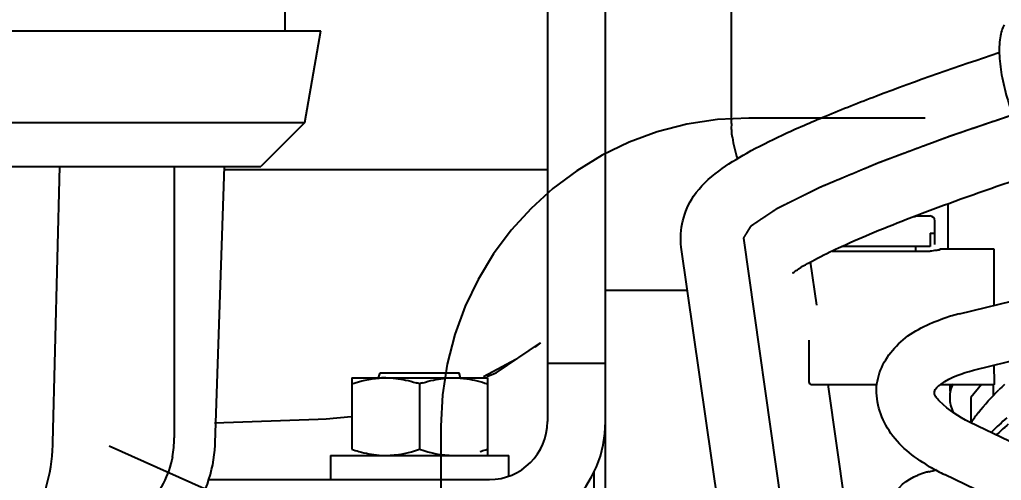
# Model space of a CAD drawing. Header units: millimetres. Extents: x 9130 to 9550, y -18883 to -17651.
# Drawn here: x 9352.574 to 9353.588, y -18046.157 to -18045.682 of the extents above; entities that cross this region are included whole.
import ezdxf

# ---------------------------------------------------------------- set-up
doc = ezdxf.new("R2010")
doc.units = ezdxf.units.MM
doc.linetypes.add('CENTER', pattern=[2, 1.25, -0.25, 0.25, -0.25])
for name, color, linetype in [('09__COSM', 7, 'Continuous'), ('2620489_VG01DXF_CONTINUOUS_LINE', 7, 'Continuous'), ('2630768_VG06DXF_CONTINUOUS_LINE', 7, 'Continuous'), ('3884027_DKREDXF_CONTINUOUS_LINE', 7, 'Continuous'), ('DEFAULT_1', 7, 'CENTER')]:
    doc.layers.add(name, color=color, linetype=linetype)
doc.styles.add('KOTE ZA MONNTAZU', font='simplex.shx', dxfattribs={"width": 0.7, "oblique": 8, "height": 3})
doc.dimstyles.new('KOTE ZA MONTAZU u cm', dxfattribs={"dimscale": 0, "dimtxt": 1.5, "dimasz": 1.5, "dimexe": 0.8, "dimexo": 0.1, "dimgap": 1, "dimtad": 1, "dimdec": 1, "dimlfac": 10, "dimzin": 12, "dimdsep": 46, "dimtxsty": 'KOTE ZA MONNTAZU', "dimcen": 1.5, "dimclrt": 1, "dimadec": 0, "dimazin": 0, "dimtfac": 1, "dimtdec": 1, "dimtmove": 0, "dimatfit": 3, "dimfxl": 1, "dimtolj": 2, "dimtzin": 0, "dimarcsym": 0})

# ---------------------------------------------------------------- blocks, each defined once
blk = doc.blocks.new('*D1102')
at = {"color": 0, "lineweight": -2, "transparency": 16777216}
for p, q in [((9345.4099, -18047.6265), (9345.4099, -18048.7074)), ((9359.4099, -18047.6265), (9359.4099, -18048.7074)), ((9346.0099, -18048.5074), (9358.8099, -18048.5074))]:
    blk.add_line(p, q, dxfattribs=at)
at = {"color": 0, "transparency": 16777216}
for points in [[(9346.0099, -18048.4074), (9346.0099, -18048.6074), (9345.4099, -18048.5074)], [(9358.8099, -18048.4074), (9358.8099, -18048.6074), (9359.4099, -18048.5074)]]:
    blk.add_solid(points, dxfattribs=at)
at = {"layer": 'Defpoints', "color": 0, "transparency": 16777216}
for p in [(9345.4099, -18047.5265), (9359.4099, -18047.5265), (9359.4099, -18048.5074)]:
    blk.add_point(p, dxfattribs=at)
at = {"color": 1, "transparency": 16777216, "insert": (9352.4099, -18047.7074), "char_height": 3, "width": 6.923188, "attachment_point": 5, "style": 'KOTE ZA MONNTAZU'}
blk.add_mtext('\\A2;{\\H0.4x;140 cm}', dxfattribs=at)

msp = doc.modelspace()

# ---------------------------------------------------------------- linework, layer by layer
at = {"layer": '09__COSM', "color": 2, "linetype": 'CENTER'}
for p, q in [((9353.3653, -18046.2142), (9353.3215, -18045.9074)), ((9352.6664, -18046.1218), (9353.3179, -18046.4114))]:
    msp.add_line(p, q, dxfattribs=at)
msp.add_open_spline([(9353.3215, -18045.9074), (9353.322, -18045.9066), (9353.3227, -18045.9053), (9353.3237, -18045.9037), (9353.3245, -18045.9025), (9353.3252, -18045.9013), (9353.326, -18045.9001), (9353.3267, -18045.8988), (9353.3274, -18045.8978), (9353.3279, -18045.897), (9353.3282, -18045.8965), (9353.3284, -18045.8961), (9353.3286, -18045.8958), (9353.3288, -18045.8955), (9353.329, -18045.8952), (9353.3291, -18045.8949), (9353.3293, -18045.8947), (9353.3293, -18045.8946), (9353.3294, -18045.8946), (9353.3294, -18045.8945), (9353.3294, -18045.8945), (9353.3295, -18045.8944), (9353.3295, -18045.8944), (9353.3295, -18045.8944), (9353.3295, -18045.8944), (9353.3295, -18045.8944), (9353.3296, -18045.8943), (9353.3296, -18045.8943), (9353.3297, -18045.8942), (9353.3299, -18045.8941), (9353.3301, -18045.894), (9353.3303, -18045.8938), (9353.3306, -18045.8936), (9353.3311, -18045.8933), (9353.3316, -18045.893), (9353.3322, -18045.8926), (9353.333, -18045.892), (9353.3341, -18045.8913), (9353.3353, -18045.8905), (9353.3366, -18045.8896), (9353.3382, -18045.8885), (9353.3403, -18045.8871), (9353.3428, -18045.8855), (9353.3453, -18045.8838), (9353.3474, -18045.8824), (9353.3491, -18045.8813), (9353.3503, -18045.8804), (9353.3516, -18045.8796), (9353.3526, -18045.8789), (9353.3535, -18045.8784), (9353.3541, -18045.8779), (9353.3546, -18045.8776), (9353.355, -18045.8773), (9353.3553, -18045.8771), (9353.3556, -18045.8769), (9353.3558, -18045.8768), (9353.3559, -18045.8767), (9353.3561, -18045.8766), (9353.3561, -18045.8766), (9353.3562, -18045.8766), (9353.3562, -18045.8765), (9353.3562, -18045.8765), (9353.3563, -18045.8765), (9353.3564, -18045.8765), (9353.3565, -18045.8764), (9353.3567, -18045.8763), (9353.3569, -18045.8762), (9353.3571, -18045.8761), (9353.3575, -18045.8759), (9353.3581, -18045.8756), (9353.359, -18045.8752), (9353.36, -18045.8747), (9353.361, -18045.8742), (9353.3621, -18045.8736), (9353.3635, -18045.873), (9353.3652, -18045.8721), (9353.368, -18045.8707), (9353.3714, -18045.869), (9353.3756, -18045.867), (9353.3797, -18045.8649), (9353.3832, -18045.8632), (9353.386, -18045.8618), (9353.388, -18045.8608), (9353.3901, -18045.8598), (9353.3922, -18045.8587), (9353.3939, -18045.8579), (9353.3953, -18045.8572), (9353.3963, -18045.8567), (9353.3972, -18045.8562), (9353.3979, -18045.8559), (9353.3984, -18045.8556), (9353.3989, -18045.8554), (9353.3994, -18045.8552), (9353.3997, -18045.855), (9353.3999, -18045.8549), (9353.4001, -18045.8548), (9353.4002, -18045.8547), (9353.4004, -18045.8547), (9353.4004, -18045.8547), (9353.4005, -18045.8546), (9353.4005, -18045.8546), (9353.4005, -18045.8546), (9353.4006, -18045.8546), (9353.4007, -18045.8545), (9353.4009, -18045.8545), (9353.401, -18045.8544), (9353.4013, -18045.8543), (9353.4016, -18045.8542), (9353.402, -18045.854), (9353.4026, -18045.8537), (9353.4033, -18045.8534), (9353.404, -18045.8531), (9353.405, -18045.8528), (9353.4061, -18045.8523), (9353.4076, -18045.8517), (9353.4094, -18045.8509), (9353.4118, -18045.8499), (9353.4146, -18045.8487), (9353.4174, -18045.8475), (9353.4203, -18045.8464), (9353.424, -18045.8448), (9353.4287, -18045.8428), (9353.4344, -18045.8405), (9353.44, -18045.8381), (9353.4447, -18045.8361), (9353.4485, -18045.8346), (9353.4508, -18045.8336), (9353.4527, -18045.8328), (9353.4541, -18045.8322), (9353.4555, -18045.8316), (9353.4569, -18045.831), (9353.4581, -18045.8305), (9353.4589, -18045.8302), (9353.4594, -18045.83), (9353.4598, -18045.8298), (9353.4601, -18045.8297), (9353.4604, -18045.8296), (9353.4605, -18045.8295), (9353.4606, -18045.8295), (9353.4607, -18045.8294), (9353.4607, -18045.8294), (9353.4609, -18045.8294), (9353.4611, -18045.8293), (9353.4613, -18045.8292), (9353.4617, -18045.8291), (9353.4623, -18045.8288), (9353.463, -18045.8286), (9353.4639, -18045.8283), (9353.465, -18045.8278), (9353.4665, -18045.8273), (9353.4682, -18045.8266), (9353.4705, -18045.8258), (9353.4734, -18045.8247), (9353.4768, -18045.8234), (9353.4803, -18045.8221), (9353.4849, -18045.8204), (9353.4906, -18045.8183), (9353.4975, -18045.8157), (9353.5044, -18045.8131), (9353.5102, -18045.811), (9353.5148, -18045.8093), (9353.5183, -18045.808), (9353.5217, -18045.8067), (9353.5246, -18045.8056), (9353.5269, -18045.8048), (9353.5286, -18045.8041), (9353.5301, -18045.8036), (9353.5312, -18045.8032), (9353.5321, -18045.8029), (9353.5328, -18045.8026), (9353.5334, -18045.8024), (9353.5337, -18045.8022), (9353.534, -18045.8021), (9353.5342, -18045.8021), (9353.5343, -18045.802), (9353.5345, -18045.802), (9353.5348, -18045.8019), (9353.5352, -18045.8017), (9353.5359, -18045.8015), (9353.5367, -18045.8012), (9353.538, -18045.8008), (9353.5397, -18045.8002), (9353.5417, -18045.7995), (9353.5437, -18045.7988), (9353.5457, -18045.7982), (9353.5483, -18045.7973), (9353.5516, -18045.7961), (9353.5569, -18045.7943), (9353.5636, -18045.7921), (9353.5715, -18045.7894), (9353.5795, -18045.7867), (9353.5874, -18045.784), (9353.5954, -18045.7813), (9353.606, -18045.7777), (9353.6139, -18045.775), (9353.6192, -18045.7732)], degree=3, knots=[0, 0, 0, 0, 0.03125, 0.046875, 0.0625, 0.078125, 0.09375, 0.109375, 0.125, 0.132812, 0.140625, 0.144531, 0.148438, 0.152344, 0.15625, 0.160156, 0.162109, 0.163086, 0.164062, 0.165039, 0.165527, 0.166016, 0.16626, 0.166504, 0.166626, 0.166748, 0.166992, 0.16748, 0.167969, 0.168945, 0.169922, 0.171875, 0.173828, 0.175781, 0.179688, 0.183594, 0.1875, 0.195312, 0.203125, 0.210938, 0.21875, 0.234375, 0.25, 0.265625, 0.28125, 0.289062, 0.296875, 0.304688, 0.3125, 0.316406, 0.320312, 0.324219, 0.326172, 0.328125, 0.330078, 0.331055, 0.332031, 0.33252, 0.333008, 0.333252, 0.333374, 0.333496, 0.33374, 0.333984, 0.334473, 0.334961, 0.335938, 0.336914, 0.337891, 0.339844, 0.34375, 0.347656, 0.351562, 0.355469, 0.359375, 0.367188, 0.375, 0.390625, 0.40625, 0.421875, 0.4375, 0.445312, 0.453125, 0.460938, 0.46875, 0.476562, 0.480469, 0.484375, 0.488281, 0.490234, 0.492188, 0.494141, 0.496094, 0.49707, 0.498047, 0.498535, 0.499023, 0.499512, 0.499756, 0.499878, 0.5, 0.500122, 0.500244, 0.500488, 0.500977, 0.501465, 0.501953, 0.50293, 0.503906, 0.505859, 0.507812, 0.509766, 0.511719, 0.515625, 0.519531, 0.523438, 0.53125, 0.539062, 0.546875, 0.554688, 0.5625, 0.578125, 0.59375, 0.609375, 0.625, 0.632812, 0.640625, 0.644531, 0.648438, 0.652344, 0.65625, 0.660156, 0.662109, 0.663086, 0.664062, 0.665039, 0.666016, 0.66626, 0.666504, 0.666626, 0.666748, 0.666992, 0.66748, 0.667969, 0.668945, 0.669922, 0.671875, 0.673828, 0.675781, 0.679688, 0.683594, 0.6875, 0.695312, 0.703125, 0.710938, 0.71875, 0.734375, 0.75, 0.765625, 0.78125, 0.789062, 0.796875, 0.804688, 0.8125, 0.816406, 0.820312, 0.824219, 0.826172, 0.828125, 0.830078, 0.831055, 0.832031, 0.83252, 0.833008, 0.833252, 0.833496, 0.833984, 0.834961, 0.835938, 0.837891, 0.839844, 0.84375, 0.847656, 0.851562, 0.855469, 0.859375, 0.867188, 0.875, 0.890625, 0.90625, 0.921875, 0.9375, 0.953125, 0.96875, 1, 1, 1, 1], dxfattribs=at)
at = {"layer": '2620489_VG01DXF_CONTINUOUS_LINE', "color": 7, "linetype": 'Continuous'}
msp.add_open_spline([(9353.5903, -18045.6874), (9353.5893, -18045.6892), (9353.5875, -18045.6936), (9353.5853, -18045.7042), (9353.5851, -18045.7206), (9353.588, -18045.7425), (9353.594, -18045.766), (9353.6025, -18045.7891), (9353.6127, -18045.8095), (9353.6224, -18045.8238), (9353.6305, -18045.8322), (9353.6345, -18045.8353), (9353.6365, -18045.8365)], degree=3, knots=[0, 0, 0, 0, 0.038431, 0.084426, 0.198519, 0.336823, 0.489068, 0.643, 0.786141, 0.907501, 0.957588, 1, 1, 1, 1], dxfattribs=at)
at = {"layer": '2630768_VG06DXF_CONTINUOUS_LINE', "color": 7, "linetype": 'Continuous'}
for p, q in [((9353.301, -18046.2234), (9353.2571, -18045.9166)), ((9353.397, -18045.9766), (9353.3906, -18045.9319)), ((9353.4296, -18046.205), (9353.4087, -18046.0585))]:
    msp.add_line(p, q, dxfattribs=at)
for points, knots in [([(9353.2571, -18045.9166), (9353.2546, -18045.8988), (9353.2632, -18045.8661), (9353.2945, -18045.8376), (9353.3264, -18045.8181), (9353.3635, -18045.7996), (9353.4083, -18045.7802), (9353.4825, -18045.7509), (9353.5426, -18045.73), (9353.5849, -18045.716)], [0, 0, 0, 0, 0.133057, 0.22354, 0.308793, 0.409389, 0.529877, 0.670019, 1, 1, 1, 1]), ([(9353.3727, -18045.9429), (9353.371, -18045.9444), (9353.3805, -18045.9371), (9353.3851, -18045.935), (9353.4002, -18045.9264), (9353.4213, -18045.9164), (9353.4535, -18045.9022), (9353.4912, -18045.8871), (9353.5516, -18045.8644), (9353.5995, -18045.848), (9353.633, -18045.8371)], [0, 0, 0, 0, 0.023583, 0.052961, 0.091125, 0.189737, 0.313875, 0.459966, 0.624953, 1, 1, 1, 1])]:
    msp.add_open_spline(points, degree=3, knots=knots, dxfattribs=at)
at = {"layer": '3884027_DKREDXF_CONTINUOUS_LINE', "color": 6, "linetype": 'Continuous'}
for p, q in [((9353.1189, -18044.1197), (9353.1189, -18046.0965)), ((9353.1789, -18046.5265), (9353.1789, -18045.1265)), ((9352.848, -18045.6935), (9352.848, -18045.5935)), ((9353.3089, -18045.7891), (9353.3089, -18045.6565)), ((9351.391, -18045.6935), (9352.885, -18045.6935)), ((9352.8684, -18045.788), (9352.885, -18045.6935)), ((9351.4077, -18045.788), (9352.8684, -18045.788)), ((9352.8684, -18045.788), (9352.8229, -18045.8335)), ((9351.4532, -18045.8335), (9352.8229, -18045.8335)), ((9352.6083, -18046.1183), (9352.6155, -18045.8335)), ((9352.7336, -18045.8335), (9352.7336, -18046.1135)), ((9352.7759, -18046.1184), (9352.7856, -18045.8335)), ((9352.7856, -18045.8365), (9353.1189, -18045.8365)), ((9353.5322, -18045.8721), (9353.5322, -18045.9185)), ((9353.4968, -18045.8852), (9353.4989, -18045.8852)), ((9353.4989, -18045.8845), (9353.5139, -18045.8845)), ((9353.4989, -18045.8852), (9353.4989, -18045.8846)), ((9353.5189, -18045.9022), (9353.5189, -18045.8895)), ((9353.4989, -18045.916), (9353.4989, -18045.9208)), ((9353.5239, -18045.9185), (9353.5799, -18045.9185)), ((9353.5799, -18045.9185), (9353.5799, -18045.9525)), ((9353.5799, -18045.9525), (9353.5799, -18045.9642)), ((9353.2635, -18045.9615), (9353.1789, -18045.9615)), ((9353.5443, -18045.9855), (9353.6322, -18045.9639)), ((9353.5799, -18045.9642), (9353.5799, -18045.9767)), ((9353.0661, -18046.0462), (9353.1117, -18046.0154)), ((9353.1117, -18046.0154), (9353.106, -18046.0199)), ((9353.3889, -18046.0128), (9353.3889, -18046.0555)), ((9353.5586, -18046.0437), (9353.6465, -18046.0222)), ((9353.0861, -18046.0327), (9353.053, -18046.0505)), ((9353.1189, -18046.0365), (9353.1789, -18046.0365)), ((9352.9169, -18046.0515), (9352.9169, -18046.1252)), ((9352.9169, -18046.0515), (9353.0569, -18046.0515)), ((9352.9446, -18046.0515), (9352.9461, -18046.0465)), ((9352.9461, -18046.0465), (9353.0277, -18046.0465)), ((9353.0292, -18046.0515), (9353.0277, -18046.0465)), ((9353.0564, -18046.0502), (9353.0661, -18046.0462)), ((9353.0569, -18046.0515), (9353.0569, -18046.1252)), ((9352.9869, -18046.0577), (9352.9869, -18046.1252)), ((9353.3919, -18046.0585), (9353.4591, -18046.0585)), ((9353.5249, -18046.0585), (9353.5799, -18046.0585)), ((9353.5342, -18046.0577), (9353.5342, -18046.0652)), ((9353.5669, -18046.0585), (9353.5561, -18046.0718)), ((9353.5791, -18046.0585), (9353.5791, -18046.0698)), ((9353.5561, -18046.0718), (9353.5561, -18046.0972)), ((9352.7751, -18046.098), (9352.8823, -18046.094)), ((9352.8823, -18046.094), (9352.8903, -18046.0937)), ((9354.1649, -18046.39), (9353.5547, -18046.0972)), ((9352.8949, -18046.1315), (9353.0789, -18046.1315)), ((9353.1669, -18046.1478), (9353.1669, -18046.5265)), ((9354.1389, -18046.4441), (9353.5287, -18046.1513)), ((9352.7688, -18046.1565), (9353.0589, -18046.1565))]:
    msp.add_line(p, q, dxfattribs=at)
at = {"layer": '3884027_DKREDXF_CONTINUOUS_LINE', "color": 7, "linetype": 'Continuous'}
for p, q in [((9353.5139, -18045.9022), (9353.5139, -18045.916)), ((9353.5139, -18045.9022), (9353.5189, -18045.9022)), ((9353.5189, -18045.9138), (9353.5189, -18045.9022)), ((9353.5139, -18045.916), (9353.4226, -18045.916)), ((9353.5239, -18045.9188), (9353.5239, -18045.9185)), ((9353.4127, -18045.9208), (9353.5139, -18045.9208)), ((9353.0569, -18046.1252), (9353.0569, -18046.1315)), ((9353.0789, -18046.1528), (9353.0789, -18046.1315))]:
    msp.add_line(p, q, dxfattribs=at)
at = {"layer": '3884027_DKREDXF_CONTINUOUS_LINE', "color": 6, "linetype": 'Continuous'}
msp.add_lwpolyline([(9352.8903, -18046.0937), (9352.9163, -18046.0914), (9352.9169, -18046.0913)], dxfattribs=at)
for centre, radius, start, end in [((9353.4184, -18045.7886), 0.1096, 187.7866, 199.592), ((9353.5139, -18045.8895), 0.005, 0, 90), ((9353.5859, -18046.1616), 0.1809, 108.2726, 109.5828), ((9353.5921, -18046.1808), 0.2011, 103.7261, 108.2159), ((9352.9519, -18046.1431), 0.0916, 90.0069, 93.5173), ((9352.952, -18046.1443), 0.0928, 93.5109, 94.2893), ((9352.9375, -18046.2058), 0.1561, 71.5537, 72.93), ((9353.0363, -18046.2058), 0.1561, 107.07, 108.4463), ((9353.3919, -18046.0555), 0.003, 180, 270), ((9353.7461, -18046.2324), 0.2331, 131.7365, 133.7391), ((9353.5687, -18046.0718), 0.0345, 167.9518, 179.9488), ((9353.7163, -18046.2056), 0.193, 142.2001, 146.062), ((9353.0589, -18046.0965), 0.12, 270, 0), ((9353.0589, -18046.0965), 0.06, 270, 0), ((9353.7394, -18046.2605), 0.2227, 133.8373, 136.5405), ((9353.7469, -18046.2683), 0.2334, 131.2174, 133.8373), ((9353.7469, -18046.2761), 0.2334, 131.2175, 133.8373), ((9353.7417, -18046.2707), 0.2259, 133.8463, 134.8429), ((9352.4182, -18046.1136), 0.1902, 357.7805, 358.5658), ((9352.6299, -18046.1135), 0.1036, 349.163, 359.989), ((9352.6334, -18046.1136), 0.1426, 357.0573, 358.0411), ((9353.6091, -18045.9806), 0.1886, 239.1224, 240.0921), ((9353.5268, -18046.2156), 0.0687, 104.7535, 111.8562), ((9353.528, -18046.2197), 0.0729, 101.9258, 104.8097), ((9353.6183, -18045.9642), 0.2074, 240.1443, 244.4124)]:
    msp.add_arc(centre, radius, start, end, dxfattribs=at)
at = {"layer": '3884027_DKREDXF_CONTINUOUS_LINE', "color": 7, "linetype": 'Continuous'}
for centre, radius, start, end in [((9353.7485, -18046.2777), 0.2355, 130.7889, 133.168), ((9353.7427, -18046.2716), 0.2272, 133.1726, 134.8395), ((9352.9639, -18045.9846), 0.1483, 251.5171, 254.4755), ((9353.0108, -18045.9878), 0.1449, 285.5043, 287.8079), ((9353.0062, -18045.9733), 0.1602, 287.7827, 288.4377)]:
    msp.add_arc(centre, radius, start, end, dxfattribs=at)
for centre, start_param, end_param in [((9352.9869, -18046.1315), 4.712389, 4.761322), ((9352.9869, -18046.1565), -1.595255, -1.570796)]:
    msp.add_ellipse(centre, major_axis=(0, -0.5111), ratio=0.18, start_param=start_param, end_param=end_param, dxfattribs=at)
at = {"layer": '3884027_DKREDXF_CONTINUOUS_LINE', "color": 6, "linetype": 'Continuous'}
for points in [[(9353.3099, -18045.8035), (9353.3092, -18045.7988), (9353.3086, -18045.7939), (9353.3094, -18045.7892)], [(9352.9519, -18046.0515), (9352.9588, -18046.0515), (9352.9658, -18046.0523), (9352.9725, -18046.0538)], [(9353.0013, -18046.0538), (9353.008, -18046.0523), (9353.015, -18046.0515), (9353.0219, -18046.0515)], [(9353.0219, -18046.0515), (9353.0265, -18046.0515), (9353.0311, -18046.0519), (9353.0356, -18046.0525)], [(9352.9169, -18046.0577), (9352.926, -18046.0547), (9352.9355, -18046.0525), (9352.945, -18046.0518)], [(9352.9725, -18046.0538), (9352.9762, -18046.0546), (9352.9798, -18046.0555), (9352.9833, -18046.0566)], [(9352.9905, -18046.0566), (9352.994, -18046.0555), (9352.9976, -18046.0546), (9353.0013, -18046.0538)], [(9353.0356, -18046.0525), (9353.0429, -18046.0536), (9353.05, -18046.0554), (9353.0569, -18046.0577)], [(9353.5373, -18046.0576), (9353.5363, -18046.0599), (9353.5355, -18046.0622), (9353.535, -18046.0646)], [(9353.5638, -18046.0874), (9353.5703, -18046.0791), (9353.5774, -18046.0713), (9353.5849, -18046.064)], [(9353.5342, -18046.0718), (9353.5342, -18046.0771), (9353.5356, -18046.0825), (9353.5378, -18046.0872)], [(9353.5129, -18046.1484), (9353.5155, -18046.1478), (9353.5181, -18046.1471), (9353.5205, -18046.1461)]]:
    msp.add_open_spline(points, degree=3, dxfattribs=at)
at = {"layer": '3884027_DKREDXF_CONTINUOUS_LINE', "color": 7, "linetype": 'Continuous'}
msp.add_open_spline([(9353.5239, -18045.9188), (9353.5245, -18045.9197), (9353.5181, -18045.9202), (9353.5162, -18045.9207), (9353.5139, -18045.9208)], degree=3, knots=[0, 0, 0, 0, 0.325414, 1, 1, 1, 1], dxfattribs=at)
at = {"layer": '3884027_DKREDXF_CONTINUOUS_LINE', "color": 6, "linetype": 'Continuous'}
for points, knots in [([(9353.4591, -18046.0577), (9353.4612, -18046.0422), (9353.4793, -18046.0117), (9353.5093, -18045.9968), (9353.5253, -18045.9911)], [0, 0, 0, 0, 0.478845, 1, 1, 1, 1]), ([(9353.5799, -18046.0388), (9353.5799, -18046.0412), (9353.5797, -18046.0477), (9353.5803, -18046.0542), (9353.58, -18046.0582)], [0, 0, 0, 0, 0.379285, 1, 1, 1, 1]), ([(9353.5184, -18046.0659), (9353.5189, -18046.0624), (9353.533, -18046.0518), (9353.5469, -18046.0466), (9353.5586, -18046.0437)], [0, 0, 0, 0, 0.224201, 1, 1, 1, 1]), ([(9353.5123, -18046.1425), (9353.4967, -18046.1331), (9353.4681, -18046.1111), (9353.4569, -18046.0741), (9353.4591, -18046.0577)], [0, 0, 0, 0, 0.523143, 1, 1, 1, 1]), ([(9353.58, -18046.0582), (9353.58, -18046.0583), (9353.58, -18046.0584), (9353.5799, -18046.0585), (9353.5799, -18046.0585)], [0, 0, 0, 0, 0.724056, 1, 1, 1, 1]), ([(9353.5547, -18046.0972), (9353.5433, -18046.0917), (9353.5309, -18046.0835), (9353.5178, -18046.0695), (9353.5184, -18046.0659)], [0, 0, 0, 0, 0.773739, 1, 1, 1, 1]), ([(9352.5649, -18046.2281), (9352.5715, -18046.2218), (9352.5963, -18046.1912), (9352.6071, -18046.1509), (9352.6083, -18046.1209)], [0, 0, 0, 0, 0.233551, 1, 1, 1, 1]), ([(9352.6843, -18046.2459), (9352.7095, -18046.237), (9352.7558, -18046.2024), (9352.7744, -18046.148), (9352.7758, -18046.1209)], [0, 0, 0, 0, 0.496156, 1, 1, 1, 1]), ([(9352.7317, -18046.133), (9352.7281, -18046.1518), (9352.7099, -18046.1881), (9352.6742, -18046.2078), (9352.6558, -18046.2116)], [0, 0, 0, 0, 0.504814, 1, 1, 1, 1]), ([(9353.473, -18046.1862), (9353.473, -18046.1827), (9353.476, -18046.1672), (9353.4902, -18046.1563), (9353.5013, -18046.1519)], [0, 0, 0, 0, 0.226925, 1, 1, 1, 1])]:
    msp.add_open_spline(points, degree=3, knots=knots, dxfattribs=at)
at = {"layer": '3884027_DKREDXF_CONTINUOUS_LINE', "color": 7, "linetype": 'Continuous'}
for points in [[(9352.9242, -18046.1275), (9352.931, -18046.1294), (9352.938, -18046.1307), (9352.945, -18046.1312)], [(9352.9519, -18046.1315), (9352.9638, -18046.1315), (9352.9757, -18046.129), (9352.9869, -18046.1252)], [(9352.9869, -18046.1252), (9352.9981, -18046.129), (9353.01, -18046.1315), (9353.0219, -18046.1315)]]:
    msp.add_open_spline(points, degree=3, dxfattribs=at)
at = {"layer": 'DEFAULT_1', "color": 2, "linetype": 'CENTER'}
for p, q in [((9353.5089, -18045.7835), (9353.3269, -18045.7835)), ((9353.0089, -18046.1015), (9353.0089, -18046.4155))]:
    msp.add_line(p, q, dxfattribs=at)
msp.add_arc((9353.3269, -18046.1015), 0.318, 90, 180, dxfattribs=at)

# ---------------------------------------------------------------- dimensions: what is measured, and where the dimension line sits
at = {"color": 4}
dim = msp.add_linear_dim(base=(9359.4099, -18048.5074), p1=(9345.4099, -18047.5265), p2=(9359.4099, -18047.5265), text='{\\H0.4x;<>}', dimstyle='KOTE ZA MONTAZU u cm', override={"dimscale": 1, "dimasz": 0.6, "dimexe": 0.2, "dimgap": 0.2, "dimpost": ' cm'}, dxfattribs=at)
dim.commit()
dim.dimension.update_dxf_attribs({"geometry": '*D1102', "text_midpoint": (9352.4099, -18048.5074), "dimtype": 160})

doc.saveas('drawing.dxf')
